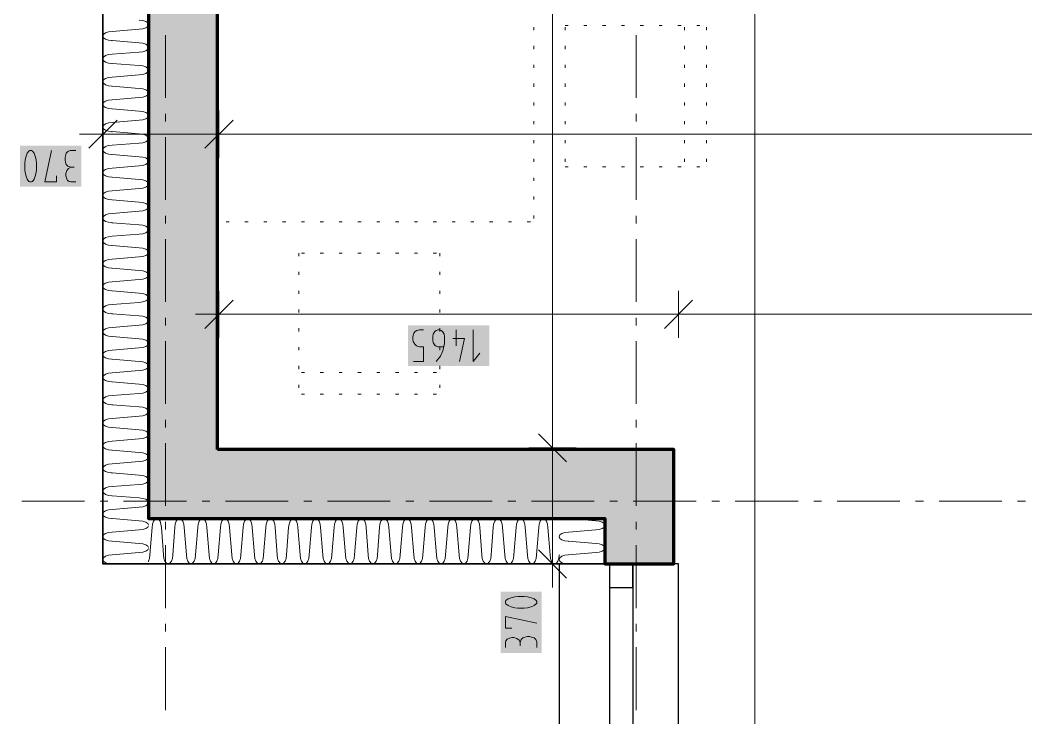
# Model space of a CAD drawing. Header units: millimetres. Extents: x 0 to 594, y 0 to 420.
# Drawn here: x 58.92 to 91.79, y 143.19 to 165.97 of the extents above; entities that cross this region are included whole.
import ezdxf

# ---------------------------------------------------------------- set-up
doc = ezdxf.new("R2010")
doc.units = ezdxf.units.MM
doc.header["$LTSCALE"] = 8
for name, color, linetype in [('PDF_Koty delkove', 7, 'Continuous'), ('PDF_Nabytek', 7, 'Continuous'), ('PDF_Okna', 7, 'Continuous'), ('PDF_Osy hlavni', 7, 'Continuous'), ('PDF_Steny obvodove nosne', 7, 'Continuous'), ('PDF_Zatepleni', 7, 'Continuous')]:
    doc.layers.add(name, color=color, linetype=linetype)

msp = doc.modelspace()

# ---------------------------------------------------------------- linework, layer by layer
at = {"layer": 'PDF_Koty delkove', "lineweight": 18}
for points in [[(82.938, 159.232), (82.938, 169.575), (82.938, 201.513), (82.938, 202.999), (82.938, 214.633), (82.938, 215.761), (82.938, 237.337), (82.938, 238.823), (82.938, 283.359), (82.938, 285.972), (82.938, 287.356), (82.938, 356.594), (82.938, 360.489)], [(76.321, 152.006), (76.321, 214.274), (76.321, 215.761), (76.321, 230.674), (76.321, 232.16), (76.321, 283.359), (76.321, 287.254)], [(62.09, 162.712), (61.168, 161.789)], [(61.629, 163.019), (61.629, 162.251), (61.629, 161.482)], [(65.883, 162.712), (64.96, 161.789)], [(65.422, 163.019), (65.422, 162.251), (65.422, 161.482)], [(218.453, 162.251), (216.3, 162.251), (181.655, 162.251), (180.169, 162.251), (153.878, 162.251), (151.726, 162.251), (138.913, 162.251), (136.556, 162.251), (123.744, 162.251), (121.591, 162.251), (65.422, 162.251), (61.629, 162.251), (60.86, 162.251)], [(59.077, 161.305), (59.077, 161.1), (59.091, 160.999), (59.118, 160.879), (59.159, 160.776), (59.213, 160.708), (59.241, 160.691), (59.295, 160.691), (59.323, 160.708), (59.377, 160.776), (59.418, 160.879), (59.446, 160.999), (59.46, 161.1), (59.46, 161.305), (59.446, 161.408), (59.418, 161.528), (59.377, 161.63), (59.323, 161.699), (59.295, 161.716)], [(59.295, 161.716), (59.241, 161.716), (59.213, 161.699), (59.159, 161.63), (59.118, 161.528), (59.091, 161.408), (59.077, 161.305)], [(60.117, 160.895), (60.117, 160.691), (59.734, 160.691), (59.952, 161.716)], [(60.746, 161.716), (60.555, 161.716), (60.487, 161.681), (60.432, 161.63), (60.405, 161.545), (60.391, 161.476), (60.391, 161.408), (60.405, 161.323), (60.432, 161.255), (60.487, 161.204), (60.582, 161.169)], [(60.746, 160.691), (60.582, 160.691), (60.527, 160.708), (60.473, 160.743), (60.445, 160.794), (60.418, 160.895), (60.418, 160.964), (60.445, 161.066), (60.5, 161.135), (60.582, 161.169), (60.691, 161.169)], [(82.938, 131.814), (82.938, 135.709), (82.938, 146.462), (82.938, 152.936), (82.938, 159.232)], [(65.422, 157.137), (65.422, 156.368), (65.422, 155.6)], [(80.438, 157.137), (80.438, 156.368), (80.438, 155.6)], [(65.883, 156.83), (64.96, 155.907)], [(80.899, 156.83), (79.976, 155.907)], [(65.422, 156.368), (64.653, 156.368)], [(121.591, 156.368), (118.339, 156.368), (112.823, 156.368), (80.438, 156.368), (65.422, 156.368)], [(71.779, 154.831), (72.108, 154.831), (72.108, 155.308), (71.971, 155.308), (71.875, 155.343), (71.82, 155.395), (71.766, 155.48), (71.752, 155.547), (71.752, 155.616), (71.766, 155.685), (71.793, 155.752), (71.834, 155.804), (71.888, 155.838), (71.971, 155.856), (72.108, 155.856)], [(72.765, 155.308), (72.573, 155.308), (72.518, 155.326), (72.477, 155.36), (72.45, 155.395), (72.423, 155.445), (72.409, 155.513), (72.409, 155.65), (72.423, 155.718), (72.45, 155.77), (72.477, 155.804), (72.518, 155.838), (72.573, 155.856), (72.628, 155.856), (72.683, 155.838), (72.724, 155.804), (72.751, 155.77), (72.779, 155.718), (72.793, 155.65), (72.793, 155.411), (72.738, 155.172), (72.656, 155.001), (72.518, 154.831)], [(73.175, 155.856), (73.175, 155.343)], [(73.723, 155.856), (73.723, 154.831)], [(73.066, 155.582), (73.45, 155.582), (73.285, 154.831)], [(73.723, 154.831), (73.942, 155.103)], [(76.782, 151.545), (75.859, 152.467)], [(77.089, 152.006), (76.321, 152.006), (75.552, 152.006)], [(76.321, 148.214), (76.321, 152.006)], [(76.782, 147.752), (75.859, 148.675)], [(77.089, 148.214), (76.321, 148.214), (75.552, 148.214)], [(76.321, 148.214), (76.321, 147.445)], [(75.192, 147.155), (75.091, 147.141), (74.971, 147.114), (74.868, 147.072), (74.799, 147.018), (74.783, 146.99), (74.783, 146.936), (74.799, 146.908), (74.868, 146.854), (74.971, 146.813), (75.091, 146.785), (75.192, 146.771), (75.397, 146.771), (75.5, 146.785), (75.619, 146.813), (75.722, 146.854), (75.791, 146.908), (75.808, 146.936), (75.808, 146.99), (75.791, 147.018), (75.722, 147.072), (75.619, 147.114), (75.5, 147.141), (75.397, 147.155)], [(75.397, 147.155), (75.192, 147.155)], [(74.987, 146.114), (74.783, 146.114), (74.783, 146.498), (75.808, 146.279)], [(74.783, 145.485), (74.783, 145.649), (74.799, 145.704), (74.834, 145.758), (74.886, 145.786), (74.987, 145.813), (75.056, 145.813), (75.158, 145.786), (75.227, 145.731), (75.261, 145.649), (75.261, 145.54)], [(75.808, 145.485), (75.808, 145.676), (75.773, 145.744), (75.722, 145.799), (75.637, 145.827), (75.568, 145.841), (75.5, 145.841), (75.414, 145.827), (75.347, 145.799), (75.296, 145.744), (75.261, 145.649)]]:
    msp.add_lwpolyline(points, dxfattribs=at)
at = {"layer": 'PDF_Koty delkove', "color": 7, "lineweight": 18, "true_color": 0xffffff, "transparency": 33554559}
for points in [[(60.928, 161.87), (58.923, 161.87), (60.928, 160.538), (58.923, 160.538)], [(74.261, 156.01), (71.599, 156.01), (74.261, 154.677), (71.599, 154.677)], [(75.962, 145.303), (75.962, 147.308), (74.629, 145.303), (74.629, 147.308)]]:
    msp.add_solid(points, dxfattribs=at)
at = {"layer": 'PDF_Nabytek', "lineweight": 13}
for points in [[(75.713, 165.75), (75.713, 165.647)], [(76.738, 165.798), (76.83, 165.798)], [(76.738, 165.798), (76.738, 165.798)], [(76.738, 165.798), (76.738, 165.798)], [(76.738, 165.75), (76.738, 165.647)], [(77.342, 165.798), (77.445, 165.798)], [(77.957, 165.798), (78.06, 165.798)], [(78.572, 165.798), (78.675, 165.798)], [(79.187, 165.798), (79.29, 165.798)], [(79.802, 165.798), (79.905, 165.798)], [(80.417, 165.798), (80.52, 165.798)], [(80.633, 165.798), (80.633, 165.798)], [(80.633, 165.75), (80.633, 165.647)], [(81.032, 165.798), (81.135, 165.798)], [(81.351, 165.798), (81.351, 165.798)], [(81.351, 165.798), (81.351, 165.798)], [(81.351, 165.75), (81.351, 165.647)], [(75.713, 165.135), (75.713, 165.032)], [(76.738, 165.135), (76.738, 165.032)], [(80.633, 165.135), (80.633, 165.032)], [(81.351, 165.135), (81.351, 165.032)], [(75.713, 164.52), (75.713, 164.417)], [(76.738, 164.52), (76.738, 164.417)], [(80.633, 164.52), (80.633, 164.417)], [(81.351, 164.52), (81.351, 164.417)], [(75.713, 163.905), (75.713, 163.802)], [(76.738, 163.905), (76.738, 163.802)], [(80.633, 163.905), (80.633, 163.802)], [(81.351, 163.905), (81.351, 163.802)], [(75.713, 163.29), (75.713, 163.187)], [(76.738, 163.29), (76.738, 163.187)], [(80.633, 163.29), (80.633, 163.187)], [(81.351, 163.29), (81.351, 163.187)], [(75.713, 162.675), (75.713, 162.572)], [(76.738, 162.675), (76.738, 162.572)], [(80.633, 162.675), (80.633, 162.572)], [(81.351, 162.675), (81.351, 162.572)], [(75.713, 162.06), (75.713, 161.957)], [(76.738, 162.06), (76.738, 161.957)], [(80.633, 162.06), (80.633, 161.957)], [(81.351, 162.06), (81.351, 161.957)], [(75.713, 161.445), (75.713, 161.342)], [(76.738, 161.445), (76.738, 161.342)], [(80.633, 161.445), (80.633, 161.342)], [(81.351, 161.445), (81.351, 161.342)], [(76.738, 161.186), (76.83, 161.186)], [(76.738, 161.186), (76.738, 161.186)], [(77.342, 161.186), (77.445, 161.186)], [(77.957, 161.186), (78.06, 161.186)], [(78.572, 161.186), (78.675, 161.186)], [(79.187, 161.186), (79.29, 161.186)], [(79.802, 161.186), (79.905, 161.186)], [(80.417, 161.186), (80.52, 161.186)], [(80.633, 161.186), (80.633, 161.186)], [(81.032, 161.186), (81.135, 161.186)], [(81.351, 161.186), (81.351, 161.186)], [(81.351, 161.186), (81.351, 161.186)], [(75.713, 160.83), (75.713, 160.727)], [(75.713, 160.215), (75.713, 160.112)], [(75.713, 159.6), (75.713, 159.497)], [(65.658, 159.392), (65.76, 159.392)], [(66.272, 159.392), (66.375, 159.392)], [(66.887, 159.392), (66.99, 159.392)], [(67.502, 159.392), (67.605, 159.392)], [(68.117, 159.392), (68.22, 159.392)], [(68.732, 159.392), (68.835, 159.392)], [(69.347, 159.392), (69.45, 159.392)], [(69.962, 159.392), (70.065, 159.392)], [(70.577, 159.392), (70.68, 159.392)], [(71.192, 159.392), (71.295, 159.392)], [(71.807, 159.392), (71.91, 159.392)], [(72.422, 159.392), (72.525, 159.392)], [(73.037, 159.392), (73.14, 159.392)], [(73.652, 159.392), (73.755, 159.392)], [(74.267, 159.392), (74.37, 159.392)], [(74.882, 159.392), (74.985, 159.392)], [(75.497, 159.392), (75.6, 159.392)], [(75.713, 159.392), (75.713, 159.392)], [(75.713, 159.392), (75.713, 159.392)], [(68.03, 158.367), (68.03, 158.367)], [(68.03, 158.367), (68.03, 158.267)], [(68.03, 158.367), (68.03, 158.367)], [(68.117, 158.367), (68.22, 158.367)], [(68.732, 158.367), (68.835, 158.367)], [(69.347, 158.367), (69.45, 158.367)], [(69.962, 158.367), (70.065, 158.367)], [(70.577, 158.367), (70.68, 158.367)], [(71.192, 158.367), (71.295, 158.367)], [(71.807, 158.367), (71.91, 158.367)], [(72.422, 158.367), (72.525, 158.367)], [(72.643, 158.367), (72.643, 158.267)], [(72.643, 158.367), (72.643, 158.367)], [(72.643, 158.367), (72.643, 158.367)], [(68.03, 157.755), (68.03, 157.652)], [(72.643, 157.755), (72.643, 157.652)], [(68.03, 157.14), (68.03, 157.037)], [(72.643, 157.14), (72.643, 157.037)], [(68.03, 156.525), (68.03, 156.422)], [(72.643, 156.525), (72.643, 156.422)], [(68.03, 155.91), (68.03, 155.807)], [(72.643, 155.91), (72.643, 155.807)], [(68.03, 155.295), (68.03, 155.192)], [(72.643, 155.295), (72.643, 155.192)], [(68.03, 154.68), (68.03, 154.577)], [(72.643, 154.68), (72.643, 154.577)], [(68.03, 154.472), (68.03, 154.472)], [(68.117, 154.472), (68.22, 154.472)], [(68.732, 154.472), (68.835, 154.472)], [(69.347, 154.472), (69.45, 154.472)], [(69.962, 154.472), (70.065, 154.472)], [(70.577, 154.472), (70.68, 154.472)], [(71.192, 154.472), (71.295, 154.472)], [(71.807, 154.472), (71.91, 154.472)], [(72.422, 154.472), (72.525, 154.472)], [(72.643, 154.472), (72.643, 154.472)], [(68.03, 154.065), (68.03, 153.962)], [(72.643, 154.065), (72.643, 153.962)], [(68.03, 153.755), (68.03, 153.755)], [(68.03, 153.755), (68.03, 153.755)], [(68.117, 153.755), (68.22, 153.755)], [(68.732, 153.755), (68.835, 153.755)], [(69.347, 153.755), (69.45, 153.755)], [(69.962, 153.755), (70.065, 153.755)], [(70.577, 153.755), (70.68, 153.755)], [(71.192, 153.755), (71.295, 153.755)], [(71.807, 153.755), (71.91, 153.755)], [(72.422, 153.755), (72.525, 153.755)], [(72.643, 153.755), (72.643, 153.755)], [(72.643, 153.755), (72.643, 153.755)]]:
    msp.add_lwpolyline(points, dxfattribs=at)
at = {"layer": 'PDF_Okna', "lineweight": 25}
for points in [[(80.438, 137.964), (80.438, 148.214), (76.543, 148.214), (76.543, 137.964)], [(78.183, 148.214), (78.183, 137.964)], [(78.951, 148.214), (78.951, 137.964)]]:
    msp.add_lwpolyline(points, dxfattribs=at)
msp.add_lwpolyline([(78.183, 148.214), (78.183, 147.445), (78.951, 147.445), (78.951, 148.214)], close=True, dxfattribs=at)
at = {"layer": 'PDF_Osy hlavni', "lineweight": 18}
for points in [[(63.679, 163.432), (63.679, 165.482)], [(79.054, 163.432), (79.054, 165.482), (79.054, 163.432)], [(63.679, 162.664), (63.679, 162.92)], [(79.054, 162.92), (79.054, 162.664), (79.054, 162.92)], [(63.679, 160.101), (63.679, 162.151)], [(79.054, 162.151), (79.054, 160.101), (79.054, 162.151)], [(63.679, 159.332), (63.679, 159.589)], [(79.054, 159.332), (79.054, 159.589), (79.054, 159.332)], [(63.679, 156.77), (63.679, 158.82)], [(79.054, 156.77), (79.054, 158.82)], [(79.054, 156.77), (79.054, 158.82)], [(63.679, 156.001), (63.679, 156.257)], [(79.054, 156.001), (79.054, 156.257)], [(79.054, 156.001), (79.054, 156.257)], [(63.679, 153.439), (63.679, 155.489)], [(79.054, 153.439), (79.054, 155.489)], [(79.054, 153.439), (79.054, 155.489)], [(63.679, 152.67), (63.679, 152.926)], [(79.054, 152.67), (79.054, 152.926)], [(79.054, 152.67), (79.054, 152.926)], [(63.679, 150.108), (63.679, 152.158)], [(79.054, 150.108), (79.054, 152.158)], [(79.054, 150.108), (79.054, 152.158)], [(61.025, 150.264), (58.975, 150.264)], [(61.794, 150.264), (61.537, 150.264)], [(64.356, 150.264), (62.306, 150.264)], [(65.125, 150.264), (64.869, 150.264)], [(67.687, 150.264), (65.637, 150.264)], [(68.456, 150.264), (68.2, 150.264)], [(71.019, 150.264), (68.969, 150.264)], [(71.787, 150.264), (71.531, 150.264)], [(74.35, 150.264), (72.3, 150.264)], [(75.119, 150.264), (74.862, 150.264)], [(77.681, 150.264), (75.631, 150.264)], [(78.45, 150.264), (78.194, 150.264)], [(81.012, 150.264), (78.962, 150.264)], [(81.781, 150.264), (81.525, 150.264)], [(84.344, 150.264), (82.294, 150.264)], [(85.112, 150.264), (84.856, 150.264)], [(87.675, 150.264), (85.625, 150.264)], [(88.443, 150.264), (88.187, 150.264)], [(91.006, 150.264), (88.956, 150.264)], [(91.775, 150.264), (91.518, 150.264)], [(63.679, 149.339), (63.679, 149.595)], [(79.054, 149.339), (79.054, 149.595), (79.054, 149.339)], [(63.679, 146.776), (63.679, 148.826)], [(79.054, 146.776), (79.054, 148.826)], [(79.054, 146.776), (79.054, 148.826)], [(63.679, 146.008), (63.679, 146.264)], [(79.054, 146.264), (79.054, 146.008), (79.054, 146.264)], [(63.679, 143.445), (63.679, 145.495)], [(79.054, 143.445), (79.054, 145.495)], [(79.054, 143.445), (79.054, 145.495)]]:
    msp.add_lwpolyline(points, dxfattribs=at)
at = {"layer": 'PDF_Steny obvodove nosne', "lineweight": 70}
for points in [[(63.115, 177.737), (63.115, 149.7), (65.37, 149.7)], [(65.37, 151.955), (65.37, 177.737)], [(65.37, 149.7), (76.543, 149.7), (78.029, 149.7), (78.029, 148.214), (80.284, 148.214), (80.284, 149.7), (80.284, 151.955), (65.422, 151.955), (65.37, 151.955)]]:
    msp.add_lwpolyline(points, dxfattribs=at)
at = {"layer": 'PDF_Steny obvodove nosne', "color": 9, "lineweight": 9, "true_color": 0xc0c0c0, "transparency": 33554559}
for points in [[(65.37, 149.7), (65.37, 177.737), (63.115, 149.7), (63.115, 177.737)], [(80.284, 151.955), (65.37, 151.955), (80.284, 149.7), (65.37, 149.7)], [(80.284, 148.214), (80.284, 149.7), (78.029, 148.214), (78.029, 149.7)]]:
    msp.add_solid(points, dxfattribs=at)
at = {"layer": 'PDF_Zatepleni', "lineweight": 35}
msp.add_lwpolyline([(78.029, 148.214), (77.824, 148.214), (76.543, 148.214), (63.115, 148.214), (61.629, 148.214), (61.629, 177.737), (63.115, 177.737), (63.115, 149.7), (65.37, 149.7), (76.543, 149.7), (78.029, 149.7)], close=True, dxfattribs=at)
at = {"layer": 'PDF_Zatepleni', "lineweight": 9}
for points in [[(61.926, 165.603), (62.818, 165.676)], [(62.818, 165.975), (62.818, 165.975)], [(63.029, 165.931), (62.932, 165.964), (62.818, 165.975)], [(62.818, 165.676), (62.932, 165.688), (63.029, 165.72), (63.094, 165.768), (63.115, 165.81)], [(63.115, 165.841), (63.094, 165.883), (63.029, 165.931)], [(61.926, 165.603), (61.813, 165.591), (61.716, 165.559), (61.652, 165.511), (61.629, 165.454)], [(61.629, 165.454), (61.652, 165.397), (61.716, 165.349), (61.813, 165.317), (61.926, 165.305)], [(62.818, 165.232), (61.926, 165.305)], [(61.926, 164.86), (62.818, 164.933), (62.932, 164.945), (63.029, 164.977), (63.094, 165.025), (63.115, 165.067)], [(62.818, 165.232), (62.818, 165.232)], [(63.115, 165.098), (63.094, 165.14), (63.029, 165.188), (62.932, 165.221), (62.818, 165.232)], [(61.926, 164.86), (61.813, 164.848), (61.716, 164.816), (61.652, 164.768), (61.629, 164.711)], [(61.629, 164.711), (61.652, 164.654), (61.716, 164.606), (61.813, 164.574), (61.926, 164.562)], [(62.818, 164.489), (61.926, 164.562)], [(62.818, 164.489), (62.818, 164.489)], [(63.115, 164.355), (63.094, 164.397), (63.029, 164.445), (62.932, 164.477), (62.818, 164.489)], [(61.926, 164.116), (61.813, 164.105), (61.716, 164.073), (61.652, 164.025), (61.629, 163.968)], [(61.926, 164.116), (62.818, 164.19), (62.932, 164.201), (63.029, 164.234), (63.094, 164.282), (63.115, 164.324)], [(61.629, 163.968), (61.652, 163.911), (61.716, 163.863), (61.813, 163.831), (61.926, 163.819)], [(62.818, 163.746), (61.926, 163.819)], [(62.818, 163.746), (62.818, 163.746)], [(63.115, 163.612), (63.094, 163.653), (63.029, 163.702), (62.932, 163.734), (62.818, 163.746)], [(61.926, 163.373), (61.813, 163.362), (61.716, 163.33), (61.652, 163.282), (61.629, 163.225)], [(61.926, 163.373), (62.818, 163.447), (62.932, 163.458), (63.029, 163.491), (63.094, 163.539), (63.115, 163.581)], [(61.629, 163.225), (61.652, 163.168), (61.716, 163.12), (61.813, 163.087), (61.926, 163.076)], [(63.115, 162.869), (63.094, 162.91), (63.029, 162.959), (62.932, 162.991), (62.818, 163.003), (61.926, 163.076)], [(62.818, 162.704), (61.926, 162.63), (61.813, 162.619), (61.716, 162.587), (61.652, 162.538), (61.629, 162.482)], [(62.818, 163.003), (62.818, 163.003)], [(62.818, 162.704), (62.932, 162.715), (63.029, 162.748)], [(63.029, 162.748), (63.094, 162.796), (63.115, 162.838)], [(61.629, 162.482), (61.652, 162.425), (61.716, 162.377), (61.813, 162.344), (61.926, 162.333)], [(63.115, 162.126), (63.094, 162.167), (63.029, 162.216), (62.932, 162.248), (62.818, 162.259), (61.926, 162.333)], [(62.818, 162.259), (62.818, 162.259)], [(62.818, 161.961), (62.932, 161.972), (63.029, 162.004), (63.094, 162.053), (63.115, 162.094)], [(61.926, 161.887), (61.813, 161.876), (61.716, 161.844), (61.652, 161.795), (61.629, 161.738)], [(61.629, 161.738), (61.652, 161.682), (61.716, 161.633), (61.813, 161.601), (61.926, 161.59)], [(61.926, 161.887), (62.818, 161.961)], [(63.115, 161.383), (63.094, 161.424), (63.029, 161.473), (62.932, 161.505), (62.818, 161.516), (61.926, 161.59)], [(62.818, 161.516), (62.818, 161.516)], [(62.818, 161.218), (61.926, 161.144), (61.813, 161.133), (61.716, 161.1), (61.652, 161.052), (61.629, 160.995)], [(62.818, 161.218), (62.932, 161.229), (63.029, 161.261), (63.094, 161.31), (63.115, 161.351)], [(61.629, 160.995), (61.652, 160.938), (61.716, 160.89), (61.813, 160.858), (61.926, 160.847)], [(62.818, 160.773), (61.926, 160.847)], [(62.818, 160.773), (62.818, 160.773)], [(63.115, 160.639), (63.094, 160.681), (63.029, 160.729), (62.932, 160.762), (62.818, 160.773)], [(62.818, 160.474), (61.926, 160.401), (61.813, 160.39), (61.716, 160.357), (61.652, 160.309), (61.629, 160.252)], [(62.818, 160.474), (62.932, 160.486), (63.029, 160.518), (63.094, 160.567), (63.115, 160.608)], [(61.629, 160.252), (61.652, 160.195), (61.716, 160.147), (61.813, 160.115), (61.926, 160.104)], [(63.115, 159.896), (63.094, 159.938), (63.029, 159.986), (62.932, 160.019), (62.818, 160.03), (61.926, 160.104)], [(62.818, 160.03), (62.818, 160.03)], [(62.818, 159.731), (62.932, 159.743), (63.029, 159.775), (63.094, 159.824), (63.115, 159.865)], [(62.818, 159.731), (61.926, 159.658), (61.813, 159.646), (61.716, 159.614), (61.652, 159.566), (61.629, 159.509)], [(61.629, 159.509), (61.652, 159.452), (61.716, 159.404), (61.813, 159.372), (61.926, 159.36)], [(63.115, 159.153), (63.094, 159.195), (63.029, 159.243), (62.932, 159.276), (62.818, 159.287), (61.926, 159.36)], [(62.818, 159.287), (62.818, 159.287)], [(62.818, 158.988), (62.932, 159), (63.029, 159.032), (63.094, 159.08), (63.115, 159.122)], [(62.818, 158.988), (61.926, 158.915), (61.813, 158.903), (61.716, 158.871), (61.652, 158.823), (61.629, 158.766)], [(61.629, 158.766), (61.652, 158.709), (61.716, 158.661)], [(61.716, 158.661), (61.813, 158.629), (61.926, 158.617)], [(63.115, 158.41), (63.094, 158.452), (63.029, 158.5), (62.932, 158.532), (62.818, 158.544), (61.926, 158.617)], [(62.818, 158.544), (62.818, 158.544)], [(62.818, 158.245), (61.926, 158.172), (61.813, 158.16), (61.716, 158.128), (61.652, 158.08), (61.629, 158.023)], [(62.818, 158.245), (62.932, 158.256), (63.029, 158.289), (63.094, 158.337), (63.115, 158.379)], [(61.629, 158.023), (61.652, 157.966), (61.716, 157.918), (61.813, 157.886), (61.926, 157.874)], [(63.115, 157.667), (63.094, 157.708), (63.029, 157.757), (62.932, 157.789), (62.818, 157.801), (61.926, 157.874)], [(62.818, 157.801), (62.818, 157.801)], [(62.818, 157.502), (61.926, 157.428), (61.813, 157.417), (61.716, 157.385), (61.652, 157.337), (61.629, 157.28)], [(62.818, 157.502), (62.932, 157.513), (63.029, 157.546), (63.094, 157.594), (63.115, 157.636)], [(61.629, 157.28), (61.652, 157.223), (61.716, 157.175), (61.813, 157.142), (61.926, 157.131)], [(62.818, 157.058), (61.926, 157.131)], [(62.818, 157.058), (62.818, 157.058)], [(63.115, 156.924), (63.094, 156.965), (63.029, 157.014), (62.932, 157.046), (62.818, 157.058)], [(62.818, 156.759), (62.932, 156.77), (63.029, 156.803), (63.094, 156.851), (63.115, 156.893)], [(62.818, 156.759), (61.926, 156.685), (61.813, 156.674), (61.716, 156.642), (61.652, 156.594), (61.629, 156.537)], [(61.629, 156.537), (61.652, 156.48), (61.716, 156.432), (61.813, 156.399), (61.926, 156.388)], [(62.818, 156.314), (61.926, 156.388)], [(62.818, 156.314), (62.818, 156.314)], [(63.115, 156.181), (63.094, 156.222), (63.029, 156.271), (62.932, 156.303), (62.818, 156.314)], [(62.818, 156.016), (62.932, 156.027), (63.029, 156.059), (63.094, 156.108), (63.115, 156.149)], [(62.818, 156.016), (61.926, 155.942), (61.813, 155.931), (61.716, 155.899), (61.652, 155.85), (61.629, 155.794)], [(61.629, 155.794), (61.652, 155.737), (61.716, 155.688), (61.813, 155.656), (61.926, 155.645)], [(62.818, 155.571), (61.926, 155.645)], [(62.818, 155.571), (62.818, 155.571)], [(63.115, 155.438), (63.094, 155.479), (63.029, 155.528), (62.932, 155.56), (62.818, 155.571)], [(61.926, 155.199), (61.813, 155.188), (61.716, 155.156), (61.652, 155.107), (61.629, 155.05)], [(61.926, 155.199), (62.818, 155.273)], [(62.818, 155.273), (62.932, 155.284), (63.029, 155.316), (63.094, 155.365), (63.115, 155.406)], [(61.629, 155.05), (61.652, 154.994), (61.716, 154.945), (61.813, 154.913), (61.926, 154.902)], [(62.818, 154.828), (61.926, 154.902)], [(62.818, 154.828), (62.818, 154.828)], [(63.115, 154.694), (63.094, 154.736), (63.029, 154.784), (62.932, 154.817), (62.818, 154.828)], [(61.926, 154.456), (62.818, 154.529)], [(62.818, 154.529), (62.932, 154.541), (63.029, 154.573), (63.094, 154.622), (63.115, 154.663)], [(61.926, 154.456), (61.813, 154.445), (61.716, 154.412), (61.652, 154.364), (61.629, 154.307)], [(61.629, 154.307), (61.652, 154.25), (61.716, 154.202), (61.813, 154.17), (61.926, 154.159)], [(62.818, 154.085), (61.926, 154.159)], [(62.818, 154.085), (62.818, 154.085)], [(63.115, 153.951), (63.094, 153.993), (63.029, 154.041), (62.932, 154.074), (62.818, 154.085)], [(62.818, 153.786), (62.932, 153.798), (63.029, 153.83), (63.094, 153.879), (63.115, 153.92)], [(61.926, 153.713), (61.813, 153.701), (61.716, 153.669), (61.652, 153.621), (61.629, 153.564)], [(61.629, 153.564), (61.652, 153.507), (61.716, 153.459), (61.813, 153.427), (61.926, 153.416)], [(61.926, 153.713), (62.818, 153.786)], [(62.818, 153.342), (61.926, 153.416)], [(61.926, 152.97), (62.818, 153.043), (62.932, 153.055), (63.029, 153.087), (63.094, 153.135), (63.115, 153.177)], [(62.818, 153.342), (62.818, 153.342)], [(63.115, 153.208), (63.094, 153.25), (63.029, 153.298), (62.932, 153.331), (62.818, 153.342)], [(61.926, 152.97), (61.813, 152.958), (61.716, 152.926), (61.652, 152.878), (61.629, 152.821)], [(61.629, 152.821), (61.652, 152.764), (61.716, 152.716), (61.813, 152.684), (61.926, 152.672)], [(62.818, 152.599), (61.926, 152.672)], [(62.818, 152.599), (62.818, 152.599)], [(63.115, 152.465), (63.094, 152.507), (63.029, 152.555), (62.932, 152.588), (62.818, 152.599)], [(61.926, 152.227), (61.813, 152.215), (61.716, 152.183), (61.652, 152.135), (61.629, 152.078)], [(61.926, 152.227), (62.818, 152.3)], [(62.818, 152.3), (62.932, 152.311), (63.029, 152.344), (63.094, 152.392), (63.115, 152.434)], [(61.629, 152.078), (61.652, 152.021), (61.716, 151.973), (61.813, 151.941), (61.926, 151.929)], [(62.818, 151.856), (61.926, 151.929)], [(62.818, 151.856), (62.818, 151.856)], [(63.115, 151.722), (63.094, 151.764), (63.029, 151.812), (62.932, 151.844), (62.818, 151.856)], [(61.926, 151.483), (62.818, 151.557), (62.932, 151.568), (63.029, 151.601), (63.094, 151.649), (63.115, 151.691)], [(61.926, 151.483), (61.813, 151.472), (61.716, 151.44), (61.652, 151.392), (61.629, 151.335)], [(61.629, 151.335), (61.652, 151.278), (61.716, 151.23)], [(61.716, 151.23), (61.813, 151.198), (61.926, 151.186)], [(62.818, 151.113), (61.926, 151.186)], [(61.926, 150.74), (62.818, 150.814), (62.932, 150.825), (63.029, 150.858), (63.094, 150.906), (63.115, 150.948)], [(62.818, 151.113), (62.818, 151.113)], [(63.115, 150.979), (63.094, 151.02), (63.029, 151.069), (62.932, 151.101), (62.818, 151.113)], [(61.926, 150.74), (61.813, 150.729), (61.716, 150.697), (61.652, 150.649), (61.629, 150.592)], [(61.629, 150.592), (61.652, 150.535), (61.716, 150.487), (61.813, 150.454), (61.926, 150.443)], [(63.115, 150.205), (63.094, 150.163), (63.029, 150.115), (62.932, 150.082), (62.818, 150.071), (61.926, 149.997), (61.813, 149.986), (61.716, 149.954), (61.652, 149.905), (61.629, 149.849)], [(62.818, 150.37), (61.926, 150.443)], [(62.818, 150.37), (62.818, 150.37)], [(63.115, 150.236), (63.094, 150.277), (63.029, 150.326), (62.932, 150.358), (62.818, 150.37)], [(61.629, 149.849), (61.652, 149.792), (61.716, 149.743), (61.813, 149.711), (61.926, 149.7)], [(62.818, 149.626), (61.926, 149.7)], [(62.818, 149.626), (62.818, 149.626)], [(63.115, 149.493), (63.094, 149.534), (63.029, 149.583), (62.932, 149.615), (62.818, 149.626)], [(63.374, 149.7), (63.332, 149.679), (63.284, 149.614), (63.252, 149.517), (63.24, 149.403)], [(63.612, 148.511), (63.539, 149.403), (63.527, 149.517), (63.495, 149.614), (63.447, 149.679), (63.405, 149.7)], [(64.117, 149.7), (64.075, 149.679), (64.027, 149.614), (63.995, 149.517), (63.983, 149.403)], [(64.19, 149.679), (64.148, 149.7)], [(64.282, 149.403), (64.271, 149.517), (64.238, 149.614), (64.19, 149.679)], [(64.86, 149.7), (64.819, 149.679), (64.77, 149.614), (64.738, 149.517), (64.726, 149.403)], [(65.025, 149.403), (65.014, 149.517), (64.981, 149.614), (64.933, 149.679), (64.891, 149.7)], [(65.603, 149.7), (65.562, 149.679), (65.513, 149.614), (65.481, 149.517), (65.47, 149.403)], [(65.768, 149.403), (65.757, 149.517), (65.724, 149.614), (65.676, 149.679), (65.634, 149.7)], [(66.305, 149.679), (66.256, 149.614), (66.224, 149.517), (66.213, 149.403)], [(66.346, 149.7), (66.305, 149.679)], [(66.511, 149.403), (66.5, 149.517), (66.468, 149.614), (66.419, 149.679), (66.378, 149.7)], [(67.089, 149.7), (67.048, 149.679), (66.999, 149.614), (66.967, 149.517), (66.956, 149.403)], [(67.254, 149.403), (67.243, 149.517), (67.211, 149.614), (67.162, 149.679), (67.121, 149.7)], [(67.833, 149.7), (67.791, 149.679), (67.743, 149.614), (67.71, 149.517), (67.699, 149.403)], [(67.998, 149.403), (67.986, 149.517), (67.954, 149.614), (67.905, 149.679), (67.864, 149.7)], [(68.576, 149.7), (68.534, 149.679), (68.486, 149.614), (68.453, 149.517), (68.442, 149.403)], [(68.741, 149.403), (68.729, 149.517), (68.697, 149.614), (68.649, 149.679), (68.607, 149.7)], [(69.319, 149.7), (69.277, 149.679), (69.229, 149.614), (69.196, 149.517), (69.185, 149.403)], [(69.484, 149.403), (69.472, 149.517), (69.44, 149.614), (69.392, 149.679), (69.35, 149.7)], [(70.062, 149.7), (70.02, 149.679), (69.972, 149.614), (69.94, 149.517), (69.928, 149.403)], [(70.227, 149.403), (70.216, 149.517), (70.183, 149.614), (70.135, 149.679), (70.093, 149.7)], [(70.805, 149.7), (70.764, 149.679), (70.715, 149.614), (70.683, 149.517), (70.671, 149.403)], [(70.97, 149.403), (70.959, 149.517), (70.926, 149.614), (70.878, 149.679), (70.836, 149.7)], [(71.548, 149.7), (71.507, 149.679), (71.458, 149.614), (71.426, 149.517), (71.414, 149.403)], [(71.713, 149.403), (71.702, 149.517), (71.669, 149.614), (71.621, 149.679), (71.579, 149.7)], [(72.291, 149.7), (72.25, 149.679), (72.201, 149.614), (72.169, 149.517), (72.158, 149.403)], [(72.456, 149.403), (72.445, 149.517), (72.413, 149.614), (72.364, 149.679), (72.323, 149.7)], [(73.034, 149.7), (72.993, 149.679), (72.944, 149.614), (72.912, 149.517), (72.901, 149.403)], [(73.188, 149.517), (73.156, 149.614), (73.107, 149.679), (73.066, 149.7)], [(73.778, 149.7), (73.736, 149.679), (73.688, 149.614), (73.655, 149.517), (73.644, 149.403)], [(73.943, 149.403), (73.931, 149.517), (73.899, 149.614), (73.85, 149.679), (73.809, 149.7)], [(74.521, 149.7), (74.479, 149.679), (74.431, 149.614), (74.398, 149.517), (74.387, 149.403)], [(74.686, 149.403), (74.674, 149.517), (74.642, 149.614), (74.593, 149.679), (74.552, 149.7)], [(75.264, 149.7), (75.222, 149.679), (75.174, 149.614), (75.141, 149.517), (75.13, 149.403)], [(75.429, 149.403), (75.417, 149.517), (75.385, 149.614), (75.337, 149.679), (75.295, 149.7)], [(76.007, 149.7), (75.965, 149.679), (75.917, 149.614), (75.884, 149.517)], [(76.172, 149.403), (76.16, 149.517), (76.128, 149.614), (76.08, 149.679), (76.038, 149.7)], [(78.029, 149.493), (78.008, 149.534), (77.943, 149.583), (77.846, 149.615), (77.732, 149.626), (76.84, 149.7)], [(77.732, 149.626), (77.732, 149.626)], [(63.115, 149.461), (63.094, 149.42), (63.029, 149.371), (62.932, 149.339), (62.818, 149.328), (61.926, 149.254), (61.813, 149.243), (61.716, 149.211), (61.652, 149.162), (61.629, 149.105)], [(63.24, 149.403), (63.167, 148.511)], [(63.24, 149.403), (63.24, 149.403)], [(63.983, 149.403), (63.91, 148.511)], [(63.983, 149.403), (63.983, 149.403)], [(64.356, 148.511), (64.282, 149.403)], [(64.726, 149.403), (64.653, 148.511)], [(64.726, 149.403), (64.726, 149.403)], [(65.099, 148.511), (65.025, 149.403)], [(65.47, 149.403), (65.396, 148.511)], [(65.47, 149.403), (65.47, 149.403)], [(65.842, 148.511), (65.768, 149.403)], [(66.213, 149.403), (66.139, 148.511)], [(66.213, 149.403), (66.213, 149.403)], [(66.585, 148.511), (66.511, 149.403)], [(66.956, 149.403), (66.882, 148.511)], [(66.956, 149.403), (66.956, 149.403)], [(67.328, 148.511), (67.254, 149.403)], [(67.699, 149.403), (67.625, 148.511)], [(67.699, 149.403), (67.699, 149.403)], [(68.071, 148.511), (67.998, 149.403)], [(68.442, 149.403), (68.368, 148.511)], [(68.442, 149.403), (68.442, 149.403)], [(68.814, 148.511), (68.741, 149.403)], [(69.185, 149.403), (69.111, 148.511)], [(69.185, 149.403), (69.185, 149.403)], [(69.557, 148.511), (69.484, 149.403)], [(69.928, 149.403), (69.855, 148.511)], [(69.928, 149.403), (69.928, 149.403)], [(69.928, 149.403), (69.928, 149.403)], [(70.3, 148.511), (70.227, 149.403)], [(70.671, 149.403), (70.598, 148.511)], [(70.671, 149.403), (70.671, 149.403)], [(71.044, 148.511), (70.97, 149.403)], [(71.414, 149.403), (71.341, 148.511)], [(71.414, 149.403), (71.414, 149.403)], [(71.787, 148.511), (71.713, 149.403)], [(72.158, 149.403), (72.084, 148.511)], [(72.158, 149.403), (72.158, 149.403)], [(72.53, 148.511), (72.456, 149.403)], [(72.901, 149.403), (72.827, 148.511)], [(72.901, 149.403), (72.901, 149.403)], [(73.199, 149.403), (73.188, 149.517)], [(73.273, 148.511), (73.199, 149.403)], [(73.644, 149.403), (73.57, 148.511)], [(73.644, 149.403), (73.644, 149.403)], [(74.016, 148.511), (73.943, 149.403)], [(74.387, 149.403), (74.313, 148.511)], [(74.387, 149.403), (74.387, 149.403)], [(74.759, 148.511), (74.686, 149.403)], [(75.13, 149.403), (75.056, 148.511)], [(75.13, 149.403), (75.13, 149.403)], [(75.502, 148.511), (75.429, 149.403)], [(75.873, 149.403), (75.8, 148.511)], [(75.884, 149.517), (75.873, 149.403)], [(75.873, 149.403), (75.873, 149.403)], [(76.245, 148.511), (76.172, 149.403)], [(78.029, 149.461), (78.008, 149.42), (77.943, 149.371), (77.846, 149.339), (77.732, 149.328), (76.84, 149.254), (76.726, 149.243), (76.63, 149.211), (76.565, 149.162), (76.543, 149.105), (76.565, 149.049), (76.63, 149), (76.726, 148.968), (76.84, 148.957), (77.732, 148.883), (77.846, 148.872), (77.943, 148.84), (78.008, 148.791), (78.029, 148.75)], [(61.629, 149.105), (61.652, 149.049), (61.716, 149), (61.813, 148.968), (61.926, 148.957)], [(62.818, 148.883), (61.926, 148.957)], [(63.115, 148.718), (63.094, 148.677), (63.029, 148.628), (62.932, 148.596), (62.818, 148.585), (61.926, 148.511), (61.813, 148.5), (61.716, 148.467), (61.652, 148.419), (61.629, 148.362)], [(62.818, 148.883), (62.818, 148.883)], [(63.115, 148.75), (63.094, 148.791), (63.029, 148.84), (62.932, 148.872), (62.818, 148.883)], [(78.029, 148.718), (78.008, 148.677), (77.943, 148.628), (77.846, 148.596), (77.732, 148.585), (76.84, 148.511), (76.726, 148.5), (76.63, 148.467), (76.565, 148.419), (76.543, 148.362), (76.565, 148.305), (76.63, 148.257), (76.726, 148.225), (76.84, 148.214)], [(77.732, 148.883), (77.732, 148.883)], [(61.629, 148.362), (61.652, 148.305), (61.716, 148.257), (61.813, 148.225), (61.926, 148.214)], [(63.115, 148.29), (63.123, 148.301), (63.155, 148.397), (63.167, 148.511)], [(63.612, 148.511), (63.624, 148.397), (63.656, 148.301), (63.704, 148.236), (63.761, 148.214)], [(63.761, 148.214), (63.818, 148.236), (63.866, 148.301), (63.898, 148.397), (63.91, 148.511)], [(64.356, 148.511), (64.367, 148.397), (64.399, 148.301), (64.447, 148.236), (64.504, 148.214)], [(64.504, 148.214), (64.561, 148.236), (64.609, 148.301), (64.641, 148.397), (64.653, 148.511)], [(65.099, 148.511), (65.11, 148.397), (65.142, 148.301), (65.19, 148.236), (65.247, 148.214)], [(65.247, 148.214), (65.304, 148.236), (65.352, 148.301), (65.385, 148.397), (65.396, 148.511)], [(65.842, 148.511), (65.853, 148.397), (65.885, 148.301), (65.934, 148.236), (65.99, 148.214)], [(65.99, 148.214), (66.047, 148.236), (66.095, 148.301), (66.128, 148.397), (66.139, 148.511)], [(66.585, 148.511), (66.596, 148.397), (66.628, 148.301), (66.677, 148.236), (66.734, 148.214)], [(66.734, 148.214), (66.79, 148.236), (66.839, 148.301), (66.871, 148.397), (66.882, 148.511)], [(67.328, 148.511), (67.339, 148.397), (67.372, 148.301), (67.42, 148.236), (67.477, 148.214)], [(67.477, 148.214), (67.534, 148.236), (67.582, 148.301), (67.614, 148.397), (67.625, 148.511)], [(68.071, 148.511), (68.082, 148.397), (68.115, 148.301)], [(68.115, 148.301), (68.163, 148.236), (68.22, 148.214)], [(68.22, 148.214), (68.277, 148.236), (68.325, 148.301), (68.357, 148.397), (68.368, 148.511)], [(68.814, 148.511), (68.826, 148.397), (68.858, 148.301), (68.906, 148.236), (68.963, 148.214)], [(68.963, 148.214), (69.02, 148.236), (69.068, 148.301), (69.1, 148.397), (69.111, 148.511)], [(69.557, 148.511), (69.569, 148.397), (69.601, 148.301), (69.649, 148.236), (69.706, 148.214)], [(69.706, 148.214), (69.763, 148.236), (69.811, 148.301), (69.843, 148.397), (69.855, 148.511)], [(70.3, 148.511), (70.312, 148.397), (70.344, 148.301), (70.392, 148.236), (70.449, 148.214)], [(70.449, 148.214), (70.506, 148.236), (70.554, 148.301), (70.586, 148.397), (70.598, 148.511)], [(71.044, 148.511), (71.055, 148.397), (71.087, 148.301), (71.135, 148.236), (71.192, 148.214)], [(71.192, 148.214), (71.249, 148.236), (71.297, 148.301), (71.33, 148.397), (71.341, 148.511)], [(71.787, 148.511), (71.798, 148.397), (71.83, 148.301), (71.878, 148.236), (71.935, 148.214)], [(71.935, 148.214), (71.992, 148.236), (72.04, 148.301), (72.073, 148.397), (72.084, 148.511)], [(72.53, 148.511), (72.541, 148.397), (72.573, 148.301), (72.622, 148.236), (72.678, 148.214)], [(72.678, 148.214), (72.735, 148.236), (72.784, 148.301), (72.816, 148.397), (72.827, 148.511)], [(73.273, 148.511), (73.284, 148.397), (73.317, 148.301), (73.365, 148.236), (73.422, 148.214)], [(73.422, 148.214), (73.478, 148.236), (73.527, 148.301), (73.559, 148.397), (73.57, 148.511)], [(74.016, 148.511), (74.027, 148.397), (74.06, 148.301), (74.108, 148.236), (74.165, 148.214)], [(74.165, 148.214), (74.222, 148.236), (74.27, 148.301), (74.302, 148.397), (74.313, 148.511)], [(74.759, 148.511), (74.771, 148.397), (74.803, 148.301), (74.851, 148.236), (74.908, 148.214)], [(74.908, 148.214), (74.965, 148.236), (75.013, 148.301), (75.045, 148.397), (75.056, 148.511)], [(75.502, 148.511), (75.514, 148.397), (75.546, 148.301), (75.594, 148.236), (75.651, 148.214)], [(75.651, 148.214), (75.708, 148.236), (75.756, 148.301), (75.788, 148.397), (75.8, 148.511)], [(76.245, 148.511), (76.257, 148.397), (76.289, 148.301), (76.337, 148.236), (76.394, 148.214)], [(76.394, 148.214), (76.451, 148.236), (76.499, 148.301), (76.531, 148.397), (76.543, 148.511)], [(69.706, 148.214), (69.706, 148.214)]]:
    msp.add_lwpolyline(points, dxfattribs=at)
at = {"layer": 'PDF_Zatepleni', "lineweight": 9, "transparency": 33554559}
for points in [[(61.926, 165.282), (61.903, 165.305), (61.949, 165.305), (61.926, 165.329)], [(61.926, 164.539), (61.903, 164.562), (61.949, 164.562), (61.926, 164.585)], [(61.926, 163.796), (61.903, 163.819), (61.949, 163.819), (61.926, 163.842)], [(61.926, 163.053), (61.903, 163.076), (61.949, 163.076), (61.926, 163.099)], [(61.926, 162.31), (61.903, 162.333), (61.949, 162.333), (61.926, 162.356)], [(61.926, 161.567), (61.903, 161.59), (61.949, 161.59), (61.926, 161.613)], [(61.926, 160.824), (61.903, 160.847), (61.949, 160.847), (61.926, 160.87)], [(61.926, 160.081), (61.903, 160.104), (61.949, 160.104), (61.926, 160.127)], [(61.926, 159.337), (61.903, 159.36), (61.949, 159.36), (61.926, 159.384)], [(61.926, 158.594), (61.903, 158.617), (61.949, 158.617), (61.926, 158.64)], [(61.926, 157.851), (61.903, 157.874), (61.949, 157.874), (61.926, 157.897)], [(61.926, 157.108), (61.903, 157.131), (61.949, 157.131), (61.926, 157.154)], [(61.926, 156.365), (61.903, 156.388), (61.949, 156.388), (61.926, 156.411)], [(61.926, 155.622), (61.903, 155.645), (61.949, 155.645), (61.926, 155.668)], [(61.926, 154.879), (61.903, 154.902), (61.949, 154.902), (61.926, 154.925)], [(61.926, 154.136), (61.903, 154.159), (61.949, 154.159), (61.926, 154.182)], [(61.926, 153.392), (61.903, 153.416), (61.949, 153.416), (61.926, 153.439)], [(61.926, 152.649), (61.903, 152.672), (61.949, 152.672), (61.926, 152.695)], [(61.926, 151.906), (61.903, 151.929), (61.949, 151.929), (61.926, 151.952)], [(61.926, 151.163), (61.903, 151.186), (61.949, 151.186), (61.926, 151.209)], [(61.926, 150.42), (61.903, 150.443), (61.949, 150.443), (61.926, 150.466)], [(61.926, 149.677), (61.903, 149.7), (61.949, 149.7), (61.926, 149.723)], [(76.84, 149.677), (76.817, 149.7), (76.863, 149.7)], [(61.926, 148.934), (61.903, 148.957), (61.949, 148.957), (61.926, 148.98)], [(76.84, 148.934), (76.817, 148.957), (76.863, 148.957), (76.84, 148.98)], [(61.903, 148.214), (61.926, 148.237), (61.949, 148.214)], [(63.167, 148.488), (63.144, 148.511), (63.19, 148.511), (63.167, 148.534)], [(63.91, 148.488), (63.887, 148.511), (63.933, 148.511), (63.91, 148.534)], [(64.653, 148.488), (64.63, 148.511), (64.676, 148.511), (64.653, 148.534)], [(65.396, 148.488), (65.373, 148.511), (65.419, 148.511), (65.396, 148.534)], [(66.139, 148.488), (66.116, 148.511), (66.162, 148.511), (66.139, 148.534)], [(66.882, 148.488), (66.859, 148.511), (66.905, 148.511), (66.882, 148.534)], [(67.625, 148.488), (67.602, 148.511), (67.648, 148.511), (67.625, 148.534)], [(68.368, 148.488), (68.345, 148.511), (68.391, 148.511), (68.368, 148.534)], [(69.111, 148.488), (69.088, 148.511), (69.135, 148.511), (69.111, 148.534)], [(69.855, 148.488), (69.832, 148.511), (69.878, 148.511), (69.855, 148.534)], [(70.598, 148.488), (70.575, 148.511), (70.621, 148.511), (70.598, 148.534)], [(71.341, 148.488), (71.318, 148.511), (71.364, 148.511), (71.341, 148.534)], [(72.084, 148.488), (72.061, 148.511), (72.107, 148.511), (72.084, 148.534)], [(72.827, 148.488), (72.804, 148.511), (72.85, 148.511), (72.827, 148.534)], [(73.57, 148.488), (73.547, 148.511), (73.593, 148.511), (73.57, 148.534)], [(74.313, 148.488), (74.29, 148.511), (74.336, 148.511), (74.313, 148.534)], [(75.056, 148.488), (75.033, 148.511), (75.08, 148.511), (75.056, 148.534)], [(75.8, 148.488), (75.777, 148.511), (75.823, 148.511), (75.8, 148.534)], [(76.543, 148.488), (76.52, 148.511), (76.543, 148.534)], [(76.817, 148.214), (76.84, 148.237), (76.863, 148.214)]]:
    msp.add_solid(points, dxfattribs=at)

doc.saveas('drawing.dxf')
